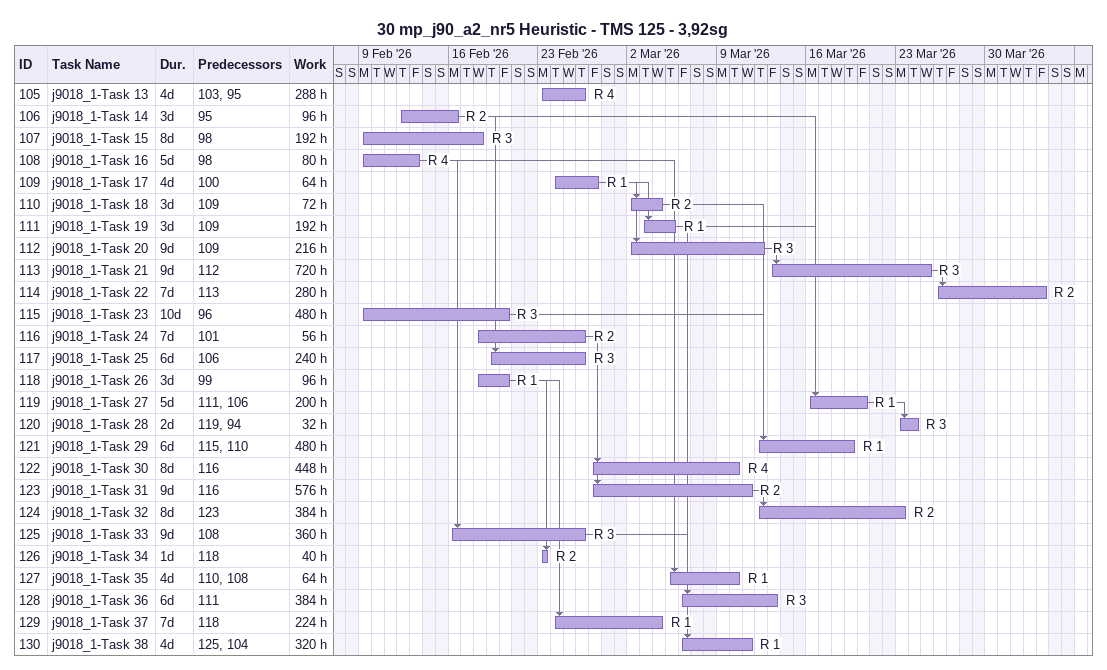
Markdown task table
30 mp_j90_a2_nr5 Heuristic - TMS 125 - 3,92sg

| ID | Task | Duration | Start | Finish | Predecessors | Resources | Work (h) |
|---|---|---|---|---|---|---|---|
| 105 | j9018_1-Task 13 | 4d | 2026-02-23 | 2026-02-26 | 103, 95 | R 4 | 288 |
| 106 | j9018_1-Task 14 | 3d | 2026-02-12 | 2026-02-16 | 95 | R 2 | 96 |
| 107 | j9018_1-Task 15 | 8d | 2026-02-09 | 2026-02-18 | 98 | R 3 | 192 |
| 108 | j9018_1-Task 16 | 5d | 2026-02-09 | 2026-02-13 | 98 | R 4 | 80 |
| 109 | j9018_1-Task 17 | 4d | 2026-02-24 | 2026-02-27 | 100 | R 1 | 64 |
| 110 | j9018_1-Task 18 | 3d | 2026-03-02 | 2026-03-04 | 109 | R 2 | 72 |
| 111 | j9018_1-Task 19 | 3d | 2026-03-03 | 2026-03-05 | 109 | R 1 | 192 |
| 112 | j9018_1-Task 20 | 9d | 2026-03-02 | 2026-03-12 | 109 | R 3 | 216 |
| 113 | j9018_1-Task 21 | 9d | 2026-03-13 | 2026-03-25 | 112 | R 3 | 720 |
| 114 | j9018_1-Task 22 | 7d | 2026-03-26 | 2026-04-03 | 113 | R 2 | 280 |
| 115 | j9018_1-Task 23 | 10d | 2026-02-09 | 2026-02-20 | 96 | R 3 | 480 |
| 116 | j9018_1-Task 24 | 7d | 2026-02-18 | 2026-02-26 | 101 | R 2 | 56 |
| 117 | j9018_1-Task 25 | 6d | 2026-02-19 | 2026-02-26 | 106 | R 3 | 240 |
| 118 | j9018_1-Task 26 | 3d | 2026-02-18 | 2026-02-20 | 99 | R 1 | 96 |
| 119 | j9018_1-Task 27 | 5d | 2026-03-16 | 2026-03-20 | 111, 106 | R 1 | 200 |
| 120 | j9018_1-Task 28 | 2d | 2026-03-23 | 2026-03-24 | 119, 94 | R 3 | 32 |
| 121 | j9018_1-Task 29 | 6d | 2026-03-12 | 2026-03-19 | 115, 110 | R 1 | 480 |
| 122 | j9018_1-Task 30 | 8d | 2026-02-27 | 2026-03-10 | 116 | R 4 | 448 |
| 123 | j9018_1-Task 31 | 9d | 2026-02-27 | 2026-03-11 | 116 | R 2 | 576 |
| 124 | j9018_1-Task 32 | 8d | 2026-03-12 | 2026-03-23 | 123 | R 2 | 384 |
| 125 | j9018_1-Task 33 | 9d | 2026-02-16 | 2026-02-26 | 108 | R 3 | 360 |
| 126 | j9018_1-Task 34 | 1d | 2026-02-23 | 2026-02-23 | 118 | R 2 | 40 |
| 127 | j9018_1-Task 35 | 4d | 2026-03-05 | 2026-03-10 | 110, 108 | R 1 | 64 |
| 128 | j9018_1-Task 36 | 6d | 2026-03-06 | 2026-03-13 | 111 | R 3 | 384 |
| 129 | j9018_1-Task 37 | 7d | 2026-02-24 | 2026-03-04 | 118 | R 1 | 224 |
| 130 | j9018_1-Task 38 | 4d | 2026-03-06 | 2026-03-11 | 125, 104 | R 1 | 320 |
